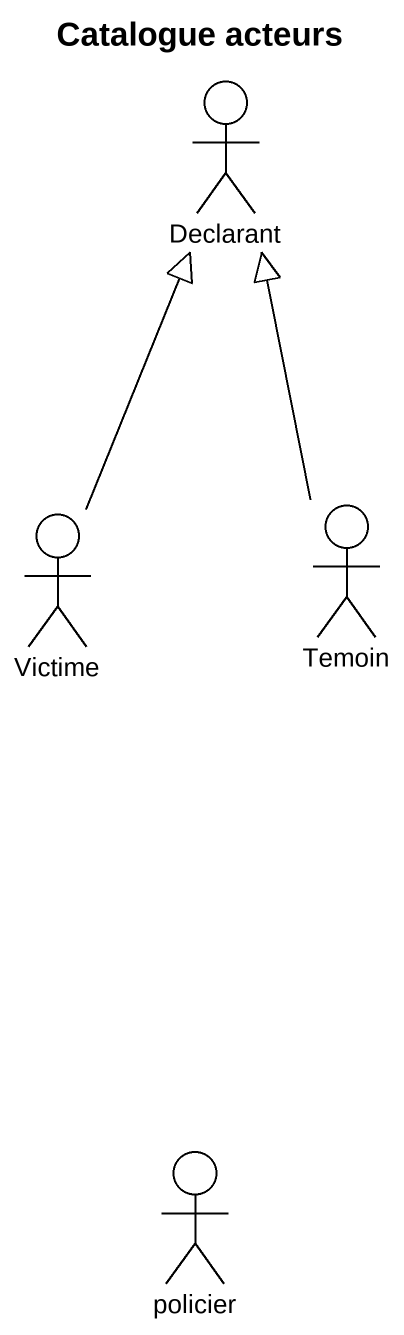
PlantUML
@startuml
title Catalogue acteurs
actor Declarant
actor Victime
actor Temoin
actor policier
Victime -up-|> Declarant
Temoin -up-|> Declarant
@enduml
